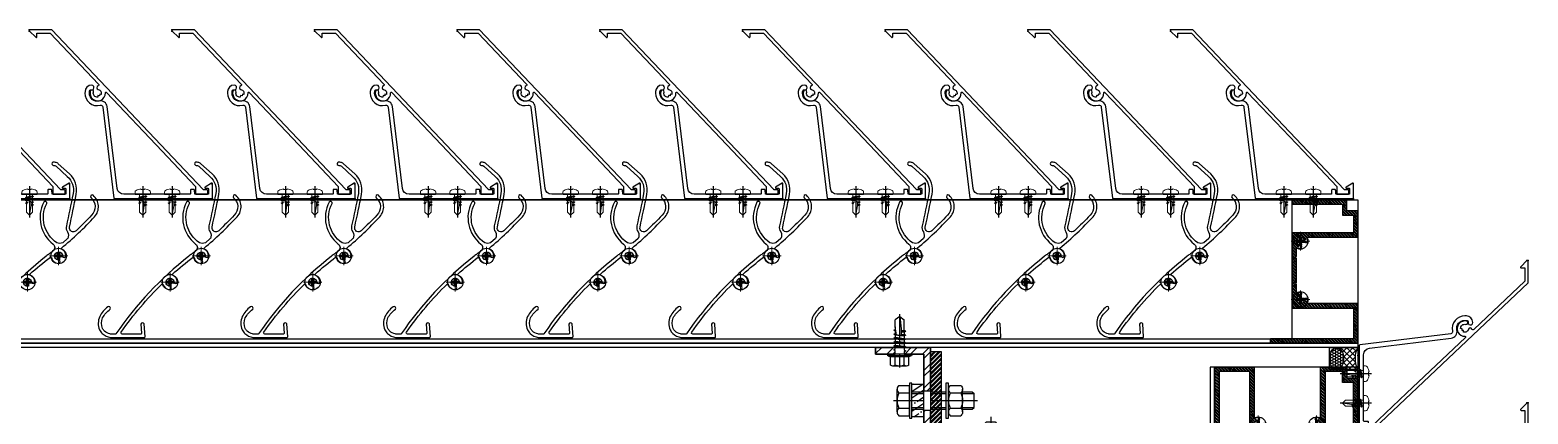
# Model space of a CAD drawing. Header units: millimetres. Extents: x -1379 to 1385823, y -4884429 to 548763.
# Drawn here: x 418561 to 419244, y -2330153 to -2329977 of the extents above; entities that cross this region are included whole.
import ezdxf

# ---------------------------------------------------------------- set-up
doc = ezdxf.new("R2010")
doc.units = ezdxf.units.MM
doc.set_wipeout_variables(frame=1)
doc.linetypes.add('CENTER', pattern=[50.8, 31.75, -6.35, 6.35, -6.35])
doc.linetypes.add('HIDDEN', pattern=[0.375, 0.25, -0.125])
for name, color, linetype in [('000 - STRUCTURE_STEEL_ACCESORIES_MAIN_COLOR_2', 7, 'Continuous'), ('000 - STRUCTURE_STEEL_ACCESORIES_WIPEOUT_', 7, 'Continuous'), ('010 - ASPG_ACCESSORIES_HATCH_', 7, 'Continuous'), ('010 - ASPG_ACCESSORIES_MAIN_COLOR_1', 7, 'Continuous'), ('010 - ASPG_ACCESSORIES_SUB_COLOR_1', 7, 'Continuous'), ('010 - ASPG_ACCESSORIES_SUB_COLOR_2', 7, 'Continuous'), ('010 - ASPG_ACCESSORIES_SYMBOL_', 7, 'Continuous'), ('010 - ASPG_ACCESSORIES_WIPEOUT_', 7, 'Continuous'), ('010 - ASPG_EXTR_DEF_SUB', 7, 'Continuous'), ('010 - ASPG_EXTR_MAIN_COLOR_2', 7, 'Continuous'), ('010 - ASPG_FASTERN_DEF_SUB', 7, 'Continuous'), ('010 - ASPG_FASTERN_HIDDEN_', 7, 'Continuous'), ('010 - ASPG_FASTERN_MAIN_COLOR_1', 7, 'Continuous'), ('010 - ASPG_FASTERN_SUB_COLOR_2', 7, 'Continuous'), ('010 - ASPG_FRAMING_CUT_COLOR_4', 7, 'Continuous'), ('010 - ASPG_FRAMING_DEF_SUB', 7, 'Continuous'), ('010 - ASPG_FRAMING_HATCH_', 7, 'Continuous'), ('010 - ASPG_FRAMING_MAIN_COLOR_2', 7, 'Continuous'), ('010 - ASPG_FRAMING_SUB_COLOR_2', 7, 'Continuous'), ('010 - ASPG_FRAMING_WIPEOUT_', 7, 'Continuous'), ('BOLT & SCREW', 7, 'Continuous'), ('Center Line', 7, 'CENTER')]:
    doc.layers.add(name, color=color, linetype=linetype)
doc.layers.add('12-GRID', color=7, linetype='CENTER', lineweight=13)
doc.layers.add('SCREW', color=7, linetype='Continuous', lineweight=5)
pattern_1 = [(45, (68845973.911, -106253.634), (-4.0411152545, 4.0411152545), []), (45, (68845976.6053, -106253.634), (-4.0411152545, 4.0411152545), [])]

# ---------------------------------------------------------------- blocks, each defined once
blk = doc.blocks.new('*U3530')
at = {"layer": '12-GRID', "color": 7, "linetype": 'CENTER'}
for p, q in [((0, -6.2), (0, 2.2)), ((-4.2, -2), (4.2, -2))]:
    blk.add_line(p, q, dxfattribs=at)
at = {"layer": 'BOLT & SCREW', "color": 7}
for p, q in [((-0.55, -1.77), (-1.77, -1.56)), ((-0.55, -2.23), (-1.77, -2.44)), ((-0.46, -1.77), (-0.88, -1.56)), ((-0.46, -2.23), (-0.88, -2.44)), ((-0.23, -1.45), (-0.44, -0.23)), ((-0.23, -1.54), (-0.44, -1.12)), ((-0.23, -2.46), (-0.44, -2.88)), ((-0.23, -2.55), (-0.44, -3.77)), ((0.23, -1.45), (0.44, -0.23)), ((0.23, -1.54), (0.44, -1.12)), ((0.44, -2.88), (0.23, -2.46)), ((0.23, -2.55), (0.44, -3.77)), ((0.46, -1.77), (0.88, -1.56)), ((0.46, -2.23), (0.88, -2.44)), ((0.55, -1.77), (1.77, -1.56)), ((0.55, -2.23), (1.77, -2.44))]:
    blk.add_line(p, q, dxfattribs=at)
for points in [[(-1.77, -1.56), (-0.88, -1.56, 0.414214), (-0.44, -1.12), (-0.44, -0.23), (0.44, -0.23), (0.44, -1.12, 0.414214), (0.88, -1.56), (1.77, -1.56), (1.77, -2.44), (0.88, -2.44, 0.414214), (0.44, -2.88), (0.44, -3.77), (-0.44, -3.77), (-0.44, -2.88, 0.414214), (-0.88, -2.44), (-1.77, -2.44)], [(0.23, -2.46, -0.414214), (0.46, -2.23), (0.55, -2.23), (0.55, -1.77), (0.46, -1.77, -0.414214), (0.23, -1.54), (0.23, -1.45), (-0.23, -1.45), (-0.23, -1.54, -0.414214), (-0.46, -1.77), (-0.55, -1.77), (-0.55, -2.23), (-0.46, -2.23, -0.414214), (-0.23, -2.46), (-0.23, -2.55), (0.23, -2.55)]]:
    blk.add_lwpolyline(points, format="xyb", close=True, dxfattribs=at)
blk.add_circle((0, -2), 3.5, dxfattribs=at)
blk = doc.blocks.new('000_ASPG_TYP_FILES_20260218-010703_FRAME_EXTR_')
at = {"layer": '010 - ASPG_FRAMING_HATCH_'}
h = blk.add_hatch(dxfattribs=at)
h.set_pattern_fill('ANSI32', scale=0.1, angle=180)
edge = h.paths.add_edge_path()
edge.add_line((2, 16), (2, 2))
edge.add_line((2, 2), (39.7, 2))
edge.add_arc((39.7, 1.7), 0.3, 0, 90, ccw=False)
edge.add_line((40, 1.7), (40, 0.3))
edge.add_arc((39.7, 0.3), 0.3, -90, 0, ccw=False)
edge.add_line((39.7, 0), (0.3, 0))
edge.add_arc((0.3, 0.3), 0.3, 180, 270, ccw=False)
edge.add_line((0, 0.3), (0, 17.7))
edge.add_arc((0.3, 17.7), 0.3, 90, 180, ccw=False)
edge.add_line((0.3, 18), (22.56, 18))
edge.add_arc((22.56, 18.5), 0.5, 270, 380.20955)
edge.add_arc((26.17, 19.83), 3.35, 182.06379, 200.20955, ccw=False)
edge.add_arc((23.58, 19.74), 0.76, 2.06379, 182.06379, ccw=False)
edge.add_arc((26.17, 19.83), 1.83, 182.06379, 447.93621)
edge.add_arc((26.26, 22.42), 0.76, 87.93621, 267.93621, ccw=False)
edge.add_arc((26.17, 19.83), 3.35, 69.79045, 87.93621, ccw=False)
edge.add_arc((27.5, 23.44), 0.5, 249.79045, 360)
edge.add_line((28, 23.44), (28, 26.68))
edge.add_line((28, 26.68), (28.5, 27.18))
edge.add_line((28.5, 27.18), (28, 27.68))
edge.add_line((28, 27.68), (28, 38.62))
edge.add_line((28, 38.62), (28.5, 39.12))
edge.add_line((28.5, 39.12), (28, 39.62))
edge.add_line((28, 39.62), (28, 42.86))
edge.add_arc((27.5, 42.86), 0.5, 0, 110.20955)
edge.add_arc((26.17, 46.47), 3.35, 272.06379, 290.20955, ccw=False)
edge.add_arc((26.26, 43.88), 0.76, 92.06379, 272.06379, ccw=False)
edge.add_arc((26.17, 46.47), 1.83, 272.06379, 537.93621)
edge.add_arc((23.58, 46.56), 0.76, 177.93621, 357.93621, ccw=False)
edge.add_arc((26.17, 46.47), 3.35, 159.79045, 177.93621, ccw=False)
edge.add_arc((22.56, 47.8), 0.5, 339.79045, 450)
edge.add_line((22.56, 48.3), (0.3, 48.3))
edge.add_arc((0.3, 48.6), 0.3, 180, 270, ccw=False)
edge.add_line((0, 48.6), (0, 60))
edge.add_arc((0.3, 60), 0.3, 90, 180, ccw=False)
edge.add_line((0.3, 60.3), (5, 60.3))
edge.add_line((5, 60.3), (5, 65))
edge.add_arc((5.3, 65), 0.3, 90, 180, ccw=False)
edge.add_line((5.3, 65.3), (30, 65.3))
edge.add_line((30, 65.3), (30, 63.6))
edge.add_arc((29.7, 63.6), 0.3, -90, 0, ccw=False)
edge.add_line((29.7, 63.3), (7.3, 63.3))
edge.add_arc((7.3, 63), 0.3, 90, 180)
edge.add_line((7, 63), (7, 58.3))
edge.add_line((7, 58.3), (2.3, 58.3))
edge.add_arc((2.3, 58), 0.3, 90, 180)
edge.add_line((2, 58), (2, 50.6))
edge.add_arc((2.3, 50.6), 0.3, 180, 270)
edge.add_line((2.3, 50.3), (29.7, 50.3))
edge.add_arc((29.7, 50), 0.3, 0, 90, ccw=False)
edge.add_line((30, 50), (30, 26.68))
edge.add_line((30, 26.68), (30, 16.3))
edge.add_arc((29.7, 16.3), 0.3, -90, 0, ccw=False)
edge.add_line((29.7, 16), (2, 16))
at = {"layer": '010 - ASPG_FRAMING_CUT_COLOR_4', "color": 7}
blk.add_lwpolyline([(2, 16), (2, 2), (39.7, 2, -0.414214), (40, 1.7), (40, 0.3, -0.414214), (39.7, 0), (0.3, 0, -0.414214), (0, 0.3), (0, 17.7, -0.414214), (0.3, 18), (22.56, 18, 0.52173), (23.03, 18.67, -0.079342), (22.82, 19.71, -1), (24.34, 19.76, 2.296346), (26.24, 21.66, -1), (26.29, 23.18, -0.079342), (27.33, 22.97, 0.52173), (28, 23.44), (28, 26.68), (28.5, 27.18), (28, 27.68), (28, 38.62), (28.5, 39.12), (28, 39.62), (28, 42.86, 0.52173), (27.33, 43.33, -0.079342), (26.29, 43.12, -1), (26.24, 44.64, 2.296346), (24.34, 46.54, -1), (22.82, 46.59, -0.079342), (23.03, 47.63, 0.52173), (22.56, 48.3), (0.3, 48.3, -0.414214), (0, 48.6), (0, 60, -0.414214), (0.3, 60.3), (5, 60.3), (5, 65, -0.414214), (5.3, 65.3), (30, 65.3), (30, 63.6, -0.414214), (29.7, 63.3), (7.3, 63.3, 0.414214), (7, 63), (7, 58.3), (2.3, 58.3, 0.414214), (2, 58), (2, 50.6, 0.414214), (2.3, 50.3), (29.7, 50.3, -0.414214), (30, 50), (30, 26.68), (30, 16.3, -0.414214), (29.7, 16)], format="xyb", close=True, dxfattribs=at)
at = {"color": 7}
for p in [(26.17, 48.47), (26.17, 21.83)]:
    blk.add_blockref('*U3530', p, dxfattribs=at)
blk = doc.blocks.new('PZG35-9D5')
at = {"layer": 'Center Line', "color": 7}
blk.add_line((0, 3.73), (0, -10.53), dxfattribs=at)
at = {"layer": 'SCREW', "color": 7}
for p, q in [((-1.4, 0), (-1.4, -1.09)), ((1.4, 0), (1.4, -0.59)), ((-1.85, -1.4), (1.85, -0.9)), ((-1.85, -1.4), (-1.4, -1.09)), ((-1.85, -1.4), (-1.4, -1.71)), ((-1.85, -2.7), (1.85, -2.2)), ((-1.85, -2.7), (-1.4, -2.39)), ((-1.85, -2.7), (-1.4, -3.01)), ((-1.85, -4), (-1.4, -3.69)), ((-1.85, -4), (-0.99, -3.88)), ((-1.85, -4), (-1.4, -4.31)), ((-1.4, -1.09), (1.4, -0.59)), ((-1.4, -1.71), (1.4, -1.21)), ((-1.4, -1.71), (-1.4, -2.39)), ((-1.4, -2.39), (1.4, -1.89)), ((-1.4, -3.01), (1.4, -2.51)), ((-1.4, -3.01), (-1.4, -3.69)), ((-1.4, -3.69), (-0.84, -3.59)), ((-1.4, -4.31), (-1.18, -4.27)), ((-1.4, -4.31), (-1.4, -8.1)), ((0.56, -3.34), (1.4, -3.19)), ((0.71, -3.65), (1.85, -3.5)), ((0.71, -3.93), (1.4, -3.81)), ((0.71, -4.61), (1.4, -4.49)), ((0.71, -4.95), (1.85, -4.8)), ((0.71, -5.23), (1.4, -5.11)), ((1.85, -0.9), (1.4, -0.59)), ((1.85, -0.9), (1.4, -1.21)), ((1.4, -1.21), (1.4, -1.89)), ((1.85, -2.2), (1.4, -1.89)), ((1.85, -2.2), (1.4, -2.51)), ((1.4, -2.51), (1.4, -3.19)), ((1.85, -3.5), (1.4, -3.19)), ((1.85, -3.5), (1.4, -3.81)), ((1.4, -3.81), (1.4, -4.49)), ((1.85, -4.8), (1.4, -4.49)), ((1.85, -4.8), (1.4, -5.11)), ((1.4, -5.11), (1.4, -8.1)), ((0, -9.5), (-1.4, -8.1)), ((0, -9.5), (1.4, -8.1))]:
    blk.add_line(p, q, dxfattribs=at)
blk.add_lwpolyline([(0, -9.5), (0.71, -5.23), (0.71, -3.6, 0.417657), (0.41, -3.3, 0.108102), (-0.84, -3.59), (-1.4, -4.7)], format="xyb", dxfattribs=at)
blk = doc.blocks.new('*U3139')
at = {"layer": 'SCREW', "color": 7}
blk.add_lwpolyline([(3.03, 1.78, 0.09906), (0.8, 2.55), (0.8, 2.27), (-0.8, 2.27), (-0.8, 2.55, 0.09906), (-3.03, 1.78, 0.266588), (-3.5, 0.96), (-3.5, 0.2, 0.414214), (-3.3, 0), (3.3, 0, 0.414214), (3.5, 0.2), (3.5, 0.96, 0.266588)], format="xyb", close=True, dxfattribs=at)
blk.add_blockref('PZG35-9D5', (0, 0), dxfattribs=at)
blk = doc.blocks.new('*U3144')
at = {"color": 7}
blk.add_point((0, 0), dxfattribs=at)
at = {"layer": '010 - ASPG_ACCESSORIES_MAIN_COLOR_1', "color": 7}
blk.add_lwpolyline([(-39.7, -0.6, 0.414214), (-40, -0.9), (-40, -7.37, 0.57735), (-39.65, -7.57), (-36.64, -5.83, 0.767327), (-36.79, -5.3), (-37.9, -5.3, -0.414214), (-38.2, -5), (-38.2, -2.8, -0.414214), (-38, -2.6), (-32.18, -2.6, -0.388879), (-31.98, -2.78), (-31.85, -4.34, 0.388879), (-31.35, -4.8), (-30.3, -4.8, 0.414214), (-30, -4.5), (-30, -2.9, -0.414214), (-29.7, -2.6), (0.41, -2.6, -0.378969), (3.39, -5.24), (7.95, -42.52, 0.446593), (11.62, -45.08, -0.489802), (16.08, -48.68), (16.06, -49.36, -0.18248), (15.8, -50.02, -0.267949), (15.33, -50.17, 1.122115), (15.1, -52.34, 0.405004), (18.06, -49.4), (18.08, -48.72, 0.489805), (11.16, -43.13, -0.446597), (9.94, -42.28), (4.87, -0.85, 0.364176), (4.57, -0.6)], format="xyb", close=True, dxfattribs=at)
at = {"layer": '010 - ASPG_EXTR_DEF_SUB', "color": 7}
for p in [(-40, -0.5), (43.44, -76.9), (43.44, -77.5)]:
    blk.add_point(p, dxfattribs=at)
at = {"layer": '010 - ASPG_EXTR_MAIN_COLOR_2', "color": 7}
blk.add_lwpolyline([(11.37, -48.15), (11.47, -47.44), (12.18, -47.56), (12.29, -46.79, -0.535538), (14.19, -49.17, 0.991572), (15.66, -49.58, 1.157025), (8.79, -48.77, -0.688558), (8.27, -48.99), (-17.14, -22.17), (-32.34, -6.13), (-32.34, -2.9, 0.414312), (-32.64, -2.6), (-37.54, -2.6, 0.414116), (-37.84, -2.9), (-37.84, -4.3, 0.414214), (-37.54, -4.6), (-35.99, -4.6, -0.205895), (-35.77, -4.69), (33.23, -77.5), (43.14, -77.5, 0.668179), (43.36, -76.99), (40.52, -74.15, 0.668179), (40.01, -74.36), (40.01, -76), (33.87, -76), (11.86, -52.78, -0.558354), (12.08, -51.95, 0.766275), (12.04, -50.39, -0.438583), (10.71, -48.05)], format="xyb", close=True, dxfattribs=at)
at = {"layer": 'SCREW', "color": 7, "rotation": 180}
for p in [(-21.65, -2.5), (-8.24, -2.5)]:
    blk.add_blockref('*U3139', p, dxfattribs=at)
blk = doc.blocks.new('*U1740')
at = {"color": 7}
blk.add_wipeout([(1610, 4), (60, 4), (60, 69.3), (1610, 69.3)], dxfattribs=at).dxf.layer = '010 - ASPG_FRAMING_WIPEOUT_'
at = {"layer": '010 - ASPG_FRAMING_SUB_COLOR_2', "color": 7}
for points in [[(1610, 4), (60, 4), (60, 69.3), (1610, 69.3)], [(60, 2), (60, 4), (1610, 4), (1610, 2)]]:
    blk.add_lwpolyline(points, close=True, dxfattribs=at)
at = {"color": 7, "xscale": -1, "rotation": 180}
for p in [(1550.3, 69.3), (1615.3, 69.3)]:
    blk.add_blockref('*U3144', p, dxfattribs=at)
at = {"color": 7, "xscale": -1}
blk.add_blockref('000_ASPG_TYP_FILES_20260218-010703_FRAME_EXTR_', (1610, 4), dxfattribs=at)
blk = doc.blocks.new('*U1261')
at = {"color": 7}
blk.add_wipeout([(1397.3, 4), (60, 4), (60, 69.3), (1397.3, 69.3)], dxfattribs=at).dxf.layer = '010 - ASPG_FRAMING_WIPEOUT_'
at = {"layer": '010 - ASPG_FRAMING_MAIN_COLOR_2', "color": 7}
blk.add_lwpolyline([(1367.3, 69.3), (90, 69.3), (90, 6), (1367.3, 6)], close=True, dxfattribs=at)
at = {"layer": '010 - ASPG_FRAMING_SUB_COLOR_2', "color": 7}
for points in [[(1397.3, 4), (60, 4), (60, 69.3), (1397.3, 69.3)], [(60, 2), (60, 4), (1397.3, 4), (1397.3, 2)]]:
    blk.add_lwpolyline(points, close=True, dxfattribs=at)
at = {"color": 7, "rotation": 180}
for p in [(770.3, 69.3), (835.3, 69.3), (900.3, 69.3), (965.3, 69.3), (1030.3, 69.3), (1095.3, 69.3), (1160.3, 69.3), (1225.3, 69.3), (1290.3, 69.3), (1355.3, 69.3)]:
    blk.add_blockref('*U3144', p, dxfattribs=at)
at = {"color": 7, "xscale": -1}
blk.add_blockref('000_ASPG_TYP_FILES_20260218-010703_FRAME_EXTR_', (1397.3, 4), dxfattribs=at)
blk = doc.blocks.new('C-1-IV01_REV00_20260605-140059_LOPF_ASPG')
at = {"color": 7, "xscale": -1, "rotation": 270}
blk.add_blockref('*U1740', (16493, -2577), dxfattribs=at)
at = {"color": 7}
blk.add_blockref('*U1261', (15165, -960), dxfattribs=at)
blk = doc.blocks.new('*U2620')
at = {"layer": '010 - ASPG_ACCESSORIES_SUB_COLOR_2', "color": 7}
for p, q in [((-2.08, -1.55), (-2.08, 0)), ((2.08, -1.05), (2.08, 0)), ((-2.73, -1.9), (2.73, -1.4)), ((-2.73, -1.9), (-2.08, -1.55)), ((-2.73, -1.9), (-2.08, -2.25)), ((-2.73, -3.7), (2.73, -3.2)), ((-2.73, -3.7), (-2.08, -3.35)), ((-2.73, -3.7), (-2.08, -4.05)), ((-2.73, -5.5), (2.73, -5)), ((-2.73, -5.5), (2.73, -5)), ((-2.73, -5.5), (-2.08, -5.15)), ((-2.73, -5.5), (-2.08, -5.15)), ((-2.73, -5.5), (-2.08, -5.85)), ((-2.73, -5.5), (-2.08, -5.85)), ((-2.73, -7.3), (2.73, -6.8)), ((-2.08, -1.55), (2.08, -1.05)), ((-2.08, -2.25), (2.08, -1.75)), ((-2.08, -3.35), (-2.08, -2.25)), ((-2.08, -3.35), (2.08, -2.85)), ((-2.08, -4.05), (2.08, -3.55)), ((-2.08, -5.15), (-2.08, -4.05)), ((-2.08, -5.15), (2.08, -4.65)), ((-2.08, -5.15), (2.08, -4.65)), ((-2.08, -5.85), (2.08, -5.35)), ((-2.08, -5.85), (2.08, -5.35)), ((-2.08, -6.95), (-2.08, -5.85)), ((-2.08, -6.95), (-2.08, -5.85)), ((-2.08, -6.95), (2.08, -6.45)), ((2.73, -1.4), (2.08, -1.05)), ((2.73, -1.4), (2.08, -1.75)), ((2.08, -2.85), (2.08, -1.75)), ((2.73, -3.2), (2.08, -2.85)), ((2.73, -3.2), (2.08, -3.55)), ((2.08, -4.65), (2.08, -3.55)), ((2.73, -5), (2.08, -4.65)), ((2.73, -5), (2.08, -4.65)), ((2.73, -5), (2.08, -5.35)), ((2.73, -5), (2.08, -5.35)), ((2.08, -6.45), (2.08, -5.35)), ((2.08, -6.45), (2.08, -5.35)), ((2.73, -6.8), (2.08, -6.45)), ((2.73, -6.8), (2.08, -7.15)), ((-2.73, -7.3), (-2.08, -6.95)), ((-2.73, -7.3), (-2.08, -7.65)), ((-2.73, -9.1), (-2.08, -8.75)), ((-2.73, -9.1), (-1.57, -8.98)), ((-2.73, -9.1), (-2.08, -9.45)), ((-2.73, -10.9), (-2.08, -10.55)), ((-2.73, -10.9), (-1.84, -10.81)), ((-2.73, -10.9), (-2.08, -11.25)), ((-2.08, -7.65), (2.08, -7.15)), ((-2.08, -8.75), (-2.08, -7.65)), ((-2.08, -8.75), (-1.06, -8.61)), ((-2.08, -9.45), (-1.63, -9.39)), ((-2.08, -10.55), (-2.08, -9.45)), ((-2.08, -10.55), (-1.8, -10.51)), ((-2.08, -11.25), (-1.91, -11.23)), ((-2.08, -12.4), (-2.08, -11.25)), ((-2.08, -12.4), (-2.08, -15.6)), ((0.43, -8.44), (2.08, -8.25)), ((0.71, -8.78), (2.73, -8.6)), ((0.71, -9.1), (2.08, -8.95)), ((0.71, -10.21), (2.08, -10.05)), ((0.71, -10.58), (2.73, -10.4)), ((0.71, -10.9), (2.08, -10.75)), ((2.08, -8.25), (2.08, -7.15)), ((2.73, -8.6), (2.08, -8.25)), ((2.73, -8.6), (2.08, -8.95)), ((2.08, -10.05), (2.08, -8.95)), ((2.73, -10.4), (2.08, -10.05)), ((2.73, -10.4), (2.08, -10.75)), ((2.08, -10.75), (2.08, -15.6)), ((0, -17.2), (-2.08, -15.6)), ((0, -17.2), (2.08, -15.6))]:
    blk.add_line(p, q, dxfattribs=at)
blk.add_lwpolyline([(0, -17.2), (0.71, -11.46), (0.71, -8.74, 0.417657), (0.41, -8.44, 0.070993), (-1.53, -8.73), (-2.08, -12.4)], format="xyb", dxfattribs=at)
at = {"layer": '010 - ASPG_ACCESSORIES_SYMBOL_', "color": 7, "linetype": 'CENTER'}
blk.add_line((0, 6.14), (0, -18.2), dxfattribs=at)
at = {"layer": '010 - ASPG_FASTERN_MAIN_COLOR_1', "color": 7}
for p, q in [((-5.5, 0.55), (-5.5, 0)), ((5.5, 0), (-5.5, 0)), ((-5.2, 0.85), (-4.17, 1.2)), ((5.2, 0.85), (-5.2, 0.85)), ((-4.17, 5.05), (-4.17, 1.2)), ((4.17, 1.2), (-4.17, 1.2)), ((3.13, 5.45), (-3.13, 5.45)), ((-2.58, 0.85), (-2.08, 1.2)), ((-2.08, 5.05), (-2.08, 1.2)), ((2.08, 5.05), (2.08, 1.2)), ((2.45, 0.85), (2.08, 1.2)), ((4.17, 5.05), (4.17, 1.2)), ((5.2, 0.85), (4.17, 1.2)), ((5.5, 0.55), (5.5, 0))]:
    blk.add_line(p, q, dxfattribs=at)
for centre, radius, start, end in [((-5.2, 0.55), 0.3, 90, 180), ((-3.13, 3.89), 1.56, 48.01708, 131.98292), ((0, -0.18), 5.63, 68.27991, 111.72009), ((3.13, 3.89), 1.56, 48.01708, 131.98292), ((5.2, 0.55), 0.3, 0, 90)]:
    blk.add_arc(centre, radius, start, end, dxfattribs=at)
blk = doc.blocks.new('G$C7D677D58')
at = {"layer": '010 - ASPG_FASTERN_MAIN_COLOR_1'}
h = blk.add_hatch(dxfattribs=at)
h.set_pattern_fill('ANSI35', scale=0.02, angle=280.67684, style=0)
h.set_pattern_definition([(145.676841, (67.453535, -13.0942606), (0.00281929957, 0.00412935224), []), (145.676841, (67.4500606, -13.0949156), (0.00281929957, 0.00412935224), [0.00625, -0.00125, 0, -0.00125])])
h.paths.add_polyline_path([(0.02989, 0.01545), (0.02447, 0.01545), (0.02447, 0.00055), (0.02989, 0.00055)])
at = {"layer": '010 - ASPG_FASTERN_DEF_SUB', "color": 7, "ltscale": 0.1}
blk.add_line((0.03829, 0.008), (0, 0.008, 0), dxfattribs=at)
at = {"layer": '010 - ASPG_FASTERN_MAIN_COLOR_1', "color": 7}
for p, q in [((0.01247, 0.01493, 0), (0.00767, 0.01493, 0)), ((0.01327, 0, 0), (0.01327, 0.016, 0)), ((0.01327, 0.016, 0), (0.01447, 0.016, 0)), ((0.01447, 0.016, 0), (0.01447, 0, 0)), ((0.02989, 0), (0.02989, 0.016)), ((0.02989, 0.016), (0.03109, 0.016)), ((0.03109, 0.016), (0.03109, 0)), ((0.03109, 0.00107), (0.03109, 0.01493)), ((0.03589, 0.01493), (0.03109, 0.01493)), ((0.0024, 0.012, 0), (0.0016, 0.0112, 0)), ((0.0016, 0.0048, 0), (0.0016, 0.0112, 0)), ((0.00687, 0.0112, 0), (0.0016, 0.0112, 0)), ((0.00687, 0.012, 0), (0.0024, 0.012, 0)), ((0.00687, 0.0028, 0), (0.00687, 0.0132, 0)), ((0.01247, 0.01146, 0), (0.00767, 0.01146, 0)), ((0.01327, 0.0028, 0), (0.01327, 0.0132, 0)), ((0.03589, 0.01146), (0.03109, 0.01146)), ((0.03669, 0.0028), (0.03669, 0.0132)), ((0.00687, 0.0048, 0), (0.0016, 0.0048, 0)), ((0.0024, 0.004, 0), (0.0016, 0.0048, 0)), ((0.00687, 0.004, 0), (0.0024, 0.004, 0)), ((0.01247, 0.00454, 0), (0.00767, 0.00454, 0)), ((0.01247, 0.00107, 0), (0.00767, 0.00107, 0)), ((0.01447, 0, 0), (0.01327, 0, 0)), ((0.03109, 0), (0.02989, 0)), ((0.03589, 0.00454), (0.03109, 0.00454)), ((0.03589, 0.00107), (0.03109, 0.00107))]:
    blk.add_line(p, q, dxfattribs=at)
at = {"layer": '010 - ASPG_FASTERN_MAIN_COLOR_1', "color": 7, "elevation": 0}
for points in [[(0.00767, 0.01493, 0.46188), (0.00767, 0.01146, 0.23094), (0.00767, 0.00454, 0.46188), (0.00767, 0.00107)], [(0.01247, 0.01493, -0.46188), (0.01247, 0.01146, -0.23094), (0.01247, 0.00454, -0.46188), (0.01247, 0.00107)], [(0.03589, 0.01493, -0.46188), (0.03589, 0.01146, -0.23094), (0.03589, 0.00454, -0.46188), (0.03589, 0.00107)]]:
    blk.add_lwpolyline(points, format="xyb", dxfattribs=at)
at = {"layer": '010 - ASPG_FASTERN_MAIN_COLOR_1', "color": 7}
blk.add_lwpolyline([(0.02989, 0.01545), (0.02447, 0.01545), (0.02447, 0.00055), (0.02989, 0.00055)], close=True, dxfattribs=at)
at = {"layer": '010 - ASPG_FASTERN_SUB_COLOR_2', "color": 7, "linetype": 'HIDDEN'}
for p, q in [((0.02989, 0.012), (0.01447, 0.012, 0)), ((0.02989, 0.0112), (0.01447, 0.0112, 0)), ((0.02989, 0.0048), (0.01447, 0.0048, 0)), ((0.02989, 0.004), (0.01447, 0.004, 0))]:
    blk.add_line(p, q, dxfattribs=at)
blk = doc.blocks.new('010 - ASPG_ACCESSORIES_BRACKET_FOR_FRAME_TYPE-1_CUT-VIEW')
at = {"color": 7}
blk.add_wipeout([(0, 25), (0, 0), (40, 0), (40, 3), (3, 3), (3, 25)], dxfattribs=at).dxf.layer = '010 - ASPG_ACCESSORIES_WIPEOUT_'
at = {"layer": '010 - ASPG_ACCESSORIES_HATCH_'}
h = blk.add_hatch(dxfattribs=at)
h.set_pattern_fill('ANSI32', scale=0.03)
h.set_pattern_definition(pattern_1)
h.paths.add_polyline_path([(1.45, 16.09), (1.1, 16.73), (0.75, 16.09), (0, 16.09), (0, 25), (3, 25), (2.98, 16.09)])
h = blk.add_hatch(dxfattribs=at)
h.set_pattern_fill('ANSI32', scale=0.03)
h.set_pattern_definition(pattern_1)
h.paths.add_polyline_path([(0, 0), (0, 11.78), (0.18, 11.92), (1.25, 11.92), (1.6, 11.27), (1.95, 11.92), (3, 11.92), (3, 3), (19.7, 3), (19.7, 0)])
h = blk.add_hatch(dxfattribs=at)
h.set_pattern_fill('ANSI32', scale=0.03)
h.set_pattern_definition(pattern_1)
h.paths.add_polyline_path([(28.7, 0), (28.7, 3), (40, 3), (40, 0)])
at = {"layer": '010 - ASPG_ACCESSORIES_MAIN_COLOR_1', "color": 7}
blk.add_lwpolyline([(0, 25), (0, 0), (40, 0), (40, 3), (3, 3), (3, 25)], close=True, dxfattribs=at)
at = {"layer": '010 - ASPG_ACCESSORIES_SUB_COLOR_1', "color": 7}
for points in [[(1.45, 16.09), (1.1, 16.73), (0.75, 16.09), (0, 16.09), (0, 25), (3, 25), (2.98, 16.09)], [(0, 0), (0, 11.78), (0.18, 11.92), (1.25, 11.92), (1.6, 11.27), (1.95, 11.92), (3, 11.92), (3, 3), (19.7, 3), (19.7, 0)], [(28.7, 0), (28.7, 3), (40, 3), (40, 0)]]:
    blk.add_lwpolyline(points, close=True, dxfattribs=at)
blk = doc.blocks.new('000_ASPG_TYP_FILES_EXPANSION_BOLT_1')
at = {"layer": '010 - ASPG_FASTERN_HIDDEN_', "color": 7, "linetype": 'CENTER'}
blk.add_line((-15.27, 0), (74.86, 0), dxfattribs=at)
at = {"layer": '010 - ASPG_FASTERN_MAIN_COLOR_1', "color": 7}
for p, q in [((-8, 7.21), (-7.36, 7.85)), ((-8, 7.21), (-8, -7.21)), ((-7.36, 7.85), (-2.24, 7.85)), ((-1.6, 7.21), (-2.24, 7.85)), ((-1.6, 7.21), (-1.6, -7.21)), ((-7.36, 3.93), (-2.24, 3.93)), ((-7.36, -3.93), (-2.24, -3.93)), ((-7.36, -7.85), (-8, -7.21)), ((-7.36, -7.85), (-2.24, -7.85)), ((-2.24, -7.85), (-1.6, -7.21))]:
    blk.add_line(p, q, dxfattribs=at)
blk.add_lwpolyline([(-1.6, -8.4), (0, -8.4), (0, 8.4), (-1.6, 8.4)], close=True, dxfattribs=at)
for centre, radius, start, end in [((-4.67, 5.89), 3.33, 143.88464, 216.11536), ((-4.93, 5.89), 3.33, 323.88464, 36.11536), ((4.36, 0), 12.36, 161.48256, 198.51744), ((-13.96, 0), 12.36, 341.48256, 18.51744), ((-4.67, -5.89), 3.33, 143.88464, 216.11536), ((-4.93, -5.89), 3.33, 323.88464, 36.11536)]:
    blk.add_arc(centre, radius, start, end, dxfattribs=at)
at = {"layer": '010 - ASPG_FASTERN_SUB_COLOR_2', "color": 7}
for p, q in [((-13, 2), (-12.17, 2.78)), ((-13, -2), (-13, 2)), ((-11.72, 2.8), (-12.21, -2.8)), ((-12.17, 2.78), (-11.71, 2.84)), ((-10.92, 4), (-11.72, 2.8)), ((-10.92, 4), (-11.61, -4)), ((-10.33, 2.8), (-10.92, 4)), ((-10.33, 2.8), (-10.82, -2.8)), ((-9.54, 4), (-10.33, 2.8)), ((-9.54, 4), (-10.23, -4)), ((-8.95, 2.8), (-9.54, 4)), ((-8.95, 2.8), (-9.43, -2.8)), ((-8.15, 4), (-8.95, 2.8)), ((-8.15, 4), (-8.84, -4)), ((0.66, 4), (-0.13, 2.8)), ((0.66, 4), (-0.03, -4)), ((1.25, 2.8), (0.66, 4)), ((1.25, 2.8), (0.77, -2.8)), ((2.05, 4), (1.25, 2.8)), ((2.05, 4), (1.36, -4)), ((2.64, 2.8), (2.05, 4)), ((2.64, 2.8), (2.15, -2.8)), ((3.43, 4), (2.64, 2.8)), ((3.43, 4), (2.74, -4)), ((4.02, 2.8), (3.43, 4)), ((4.02, 2.8), (3.54, -2.8)), ((4.82, 4), (4.02, 2.8)), ((4.82, 4), (4.13, -4)), ((5.41, 2.8), (4.82, 4)), ((5.41, 2.8), (4.92, -2.8)), ((6.21, 4), (5.41, 2.8)), ((6.21, 4), (5.51, -4)), ((6.79, 2.8), (6.21, 4)), ((6.79, 2.8), (6.31, -2.8)), ((7.59, 4), (6.79, 2.8)), ((7.59, 4), (6.9, -4)), ((8.18, 2.8), (7.59, 4)), ((8.18, 2.8), (7.7, -2.8)), ((8.98, 4), (8.18, 2.8)), ((8.98, 4), (8.28, -4)), ((9.57, 2.8), (8.98, 4)), ((9.57, 2.8), (9.08, -2.8)), ((10.36, 4), (9.57, 2.8)), ((10.36, 4), (9.67, -4)), ((10.95, 2.8), (10.36, 4)), ((10.95, 2.8), (10.47, -2.8)), ((11.75, 4), (10.95, 2.8)), ((11.75, 4), (11.06, -4)), ((12.34, 2.8), (11.75, 4)), ((12.34, 2.8), (11.85, -2.8)), ((13.13, 4), (12.34, 2.8)), ((13.13, 4), (12.44, -4)), ((13.13, 4), (47.5, 4)), ((47.5, 3), (47.5, 4)), ((50.5, 3), (47.5, 3)), ((50.5, 4), (60.29, 4.57)), ((50.5, 2), (50.5, 4)), ((50.5, 2), (51.5, 2)), ((50.5, -4), (50.5, 1.04)), ((50.66, 1.19), (51.03, 1.19)), ((52.03, 0.19), (52.03, -0.75)), ((52.5, 1), (52.5, 0)), ((54.73, -0.32), (55.27, 1.32)), ((55.04, -1.1), (55.75, 0.77)), ((56.22, 2), (57.5, 2)), ((56.68, 1.41), (57.11, 1.41)), ((58.11, 0.46), (58.18, -0.8)), ((58.5, 1), (58.5, -0.04)), ((60.29, 4.57), (60.29, -1.07)), ((67.5, 4), (60.29, 3.28)), ((67.5, -4), (67.5, 4)), ((-13, -2), (-12.17, -2.84)), ((-11.61, -4), (-12.21, -2.8)), ((-10.82, -2.8), (-11.61, -4)), ((-10.23, -4), (-10.82, -2.8)), ((-9.43, -2.8), (-10.23, -4)), ((-8.84, -4), (-9.43, -2.8)), ((-8.05, -2.8), (-8.84, -4)), ((0.77, -2.8), (-0.03, -4)), ((1.36, -4), (0.77, -2.8)), ((2.15, -2.8), (1.36, -4)), ((2.74, -4), (2.15, -2.8)), ((3.54, -2.8), (2.74, -4)), ((4.13, -4), (3.54, -2.8)), ((4.92, -2.8), (4.13, -4)), ((5.51, -4), (4.92, -2.8)), ((6.31, -2.8), (5.51, -4)), ((6.9, -4), (6.31, -2.8)), ((7.7, -2.8), (6.9, -4)), ((8.28, -4), (7.7, -2.8)), ((9.08, -2.8), (8.28, -4)), ((9.67, -4), (9.08, -2.8)), ((10.47, -2.8), (9.67, -4)), ((11.06, -4), (10.47, -2.8)), ((11.85, -2.8), (11.06, -4)), ((12.44, -4), (11.85, -2.8)), ((12.5, -4), (47.5, -4)), ((47.5, -4), (47.5, -3)), ((47.5, -3), (50.5, -3)), ((60.29, -4.69), (50.5, -4)), ((53.03, -1.75), (54.1, -1.75)), ((53.5, -1), (53.78, -1)), ((59.18, -1.75), (60.29, -1.75)), ((59.46, -1.04), (60.29, -1.07)), ((60.29, -1.75), (60.29, -4.69)), ((60.29, -3.28), (67.5, -4))]:
    blk.add_line(p, q, dxfattribs=at)
for centre, start, end in [((51.03, 0.19), 0, 121.93939), ((51.5, 1), 0, 90), ((56.22, 1), 90, 161.56505), ((56.68, 0.41), 90, 159.11632), ((57.11, 0.41), 3.01857, 90), ((57.5, 1), 0, 90), ((53.03, -0.75), 180, 270), ((53.5, 0), 180, 270), ((53.78, 0), 270, 341.56505), ((54.1, -0.75), 270, 339.11632), ((59.18, -0.75), 183.01857, 270), ((59.5, -0.04), 180, 267.82545)]:
    blk.add_arc(centre, 1, start, end, dxfattribs=at)
blk = doc.blocks.new('*U2625')
at = {"color": 7, "xscale": -1, "rotation": 270}
blk.add_blockref('*U2620', (3, 11), dxfattribs=at)
at = {"color": 7}
blk.add_wipeout([(46.93, 75), (46.93, 30), (2, 30), (2, 25), (51.93, 25), (51.93, 75)], dxfattribs=at).dxf.layer = '000 - STRUCTURE_STEEL_ACCESORIES_WIPEOUT_'
at = {"layer": '010 - ASPG_ACCESSORIES_HATCH_'}
h = blk.add_hatch(dxfattribs=at)
h.set_pattern_fill('ANSI32', scale=0.03, angle=-90)
h.set_pattern_definition([(315, (-106130.5601, -14494238.6785), (1.01027881362, 1.01027881362), []), (315, (-106130.5601, -14494239.352), (1.01027881362, 1.01027881362), [])])
h.paths.add_polyline_path([(46.93, 75), (46.93, 30), (2, 30), (2, 25), (51.93, 25), (51.93, 75)])
at = {"layer": '000 - STRUCTURE_STEEL_ACCESORIES_MAIN_COLOR_2', "color": 7}
blk.add_lwpolyline([(46.93, 75), (46.93, 30), (2, 30), (2, 25), (51.93, 25), (51.93, 75)], close=True, dxfattribs=at)
at = {"color": 7}
blk.add_blockref('000_ASPG_TYP_FILES_EXPANSION_BOLT_1', (46.93, 52.5), dxfattribs=at)
at = {"color": 7, "xscale": -1000, "yscale": 1000, "zscale": 1000, "rotation": 90}
blk.add_blockref('G$C7D677D58', (32.2, 46.47, 0), dxfattribs=at)
at = {"color": 7, "xscale": -1, "rotation": 180}
blk.add_blockref('010 - ASPG_ACCESSORIES_BRACKET_FOR_FRAME_TYPE-1_CUT-VIEW', (0, 25), dxfattribs=at)
blk = doc.blocks.new('A$C804f1957')
at = {"layer": '010 - ASPG_FRAMING_HATCH_'}
h = blk.add_hatch(dxfattribs=at)
h.set_pattern_fill('ANSI37', scale=0.595498, angle=-180)
h.set_pattern_definition([(225, (-520963.4952, -1255924.7605), (1.3369313545, -1.3369313545), []), (315, (-520963.4952, -1255924.7605), (1.3369313545, 1.3369313545), [])])
edge = h.paths.add_edge_path()
edge.add_ellipse((-3.47, 5), major_axis=(0, -5), ratio=0.644482, start_angle=180, end_angle=360, ccw=False)
edge.add_line((-3.47, 10), (-13, 10))
edge.add_arc((-22.9, 5), 11.09, -26.79627, 26.79627, ccw=False)
edge.add_line((-13, 0), (-3.47, 0))
h = blk.add_hatch(dxfattribs=at)
h.set_pattern_fill('HONEY', scale=0.238199, angle=-180)
h.set_pattern_definition([(180, (-520983.4952, -1255925.0101), (-1.1344238721, -0.65495992507), [0.7562825814, -1.5125651628]), (300, (-520983.4952, -1255925.0101), (1.1344238696, -0.65495992936), [0.7562825814, -1.5125651628]), (240, (-520983.4952, -1255925.0101), (-2.48e-09, -1.30991985442), [-1.5125651628, 0.7562825814])])
edge = h.paths.add_edge_path()
edge.add_ellipse((-3.22, 5), major_axis=(0, -5), ratio=0.644482, start_angle=0, end_angle=360, ccw=False)
at = {"layer": '010 - ASPG_FRAMING_DEF_SUB', "color": 7, "transparency": 33554457}
blk.add_lwpolyline([(-13, 0), (0, 0), (0, 10), (-13, 10)], close=True, dxfattribs=at)
at = {"layer": '010 - ASPG_FRAMING_SUB_COLOR_2', "color": 7}
blk.add_lwpolyline([(-3.22, 0), (-13, 0, 0.238199), (-13, 10), (-3.22, 10)], format="xyb", dxfattribs=at)
at = {"layer": '010 - ASPG_FRAMING_SUB_COLOR_2', "color": 7, "extrusion": (0, 0, -1)}
blk.add_ellipse((-3.22, 5), major_axis=(0, -5), ratio=0.644482, dxfattribs=at)
blk = doc.blocks.new('A$C0c9b7932')
at = {"color": 7}
blk.add_blockref('A$C804f1957', (13, -10), dxfattribs=at)
blk = doc.blocks.new('*U3138')
at = {"layer": '12-GRID', "color": 7, "linetype": 'CENTER'}
for p, q in [((0, -6.2), (0, 2.2)), ((-4.2, -2), (4.2, -2))]:
    blk.add_line(p, q, dxfattribs=at)
at = {"layer": 'BOLT & SCREW', "color": 7}
for p, q in [((-0.55, -1.77), (-1.77, -1.56)), ((-0.55, -2.23), (-1.77, -2.44)), ((-0.46, -1.77), (-0.88, -1.56)), ((-0.46, -2.23), (-0.88, -2.44)), ((-0.23, -1.45), (-0.44, -0.23)), ((-0.23, -1.54), (-0.44, -1.12)), ((-0.23, -2.46), (-0.44, -2.88)), ((-0.23, -2.55), (-0.44, -3.77)), ((0.23, -1.45), (0.44, -0.23)), ((0.23, -1.54), (0.44, -1.12)), ((0.44, -2.88), (0.23, -2.46)), ((0.23, -2.55), (0.44, -3.77)), ((0.46, -1.77), (0.88, -1.56)), ((0.46, -2.23), (0.88, -2.44)), ((0.55, -1.77), (1.77, -1.56)), ((0.55, -2.23), (1.77, -2.44))]:
    blk.add_line(p, q, dxfattribs=at)
for points in [[(-1.77, -1.56), (-0.88, -1.56, 0.414214), (-0.44, -1.12), (-0.44, -0.23), (0.44, -0.23), (0.44, -1.12, 0.414214), (0.88, -1.56), (1.77, -1.56), (1.77, -2.44), (0.88, -2.44, 0.414214), (0.44, -2.88), (0.44, -3.77), (-0.44, -3.77), (-0.44, -2.88, 0.414214), (-0.88, -2.44), (-1.77, -2.44)], [(0.23, -2.46, -0.414214), (0.46, -2.23), (0.55, -2.23), (0.55, -1.77), (0.46, -1.77, -0.414214), (0.23, -1.54), (0.23, -1.45), (-0.23, -1.45), (-0.23, -1.54, -0.414214), (-0.46, -1.77), (-0.55, -1.77), (-0.55, -2.23), (-0.46, -2.23, -0.414214), (-0.23, -2.46), (-0.23, -2.55), (0.23, -2.55)]]:
    blk.add_lwpolyline(points, format="xyb", close=True, dxfattribs=at)
blk.add_circle((0, -2), 3.5, dxfattribs=at)
blk = doc.blocks.new('*U3026')
at = {"layer": '010 - ASPG_EXTR_DEF_SUB', "color": 7}
for p in [(0, 0), (65, 0), (130, 0), (195, 0), (260, 0), (325, 0), (390, 0), (455, 0), (520, 0)]:
    blk.add_point(p, dxfattribs=at)
at = {"layer": '010 - ASPG_EXTR_MAIN_COLOR_2', "color": 7}
for points in [[(30.76, 70.07, 0.433659), (30.46, 69.75), (30.84, 63.96, 0.082069), (30.86, 63.87, 0.720654), (32.33, 63.97, 0.079224), (32.34, 64.07), (32.07, 68.14, -0.433659), (32.47, 68.57), (40.86, 68.57, -0.607385), (41.35, 67.62, -0.045829), (22.78, 45.76, -0.560492), (22.29, 45.89, 0.31786), (19.21, 48.24, 0.953288), (19.08, 46.72, -2.423004), (17.26, 44.89, 0.952315), (15.74, 44.76, 0.300821), (17.89, 41.76, -0.560492), (17.98, 41.25, -0.019425), (8.62, 33.46, -0.552501), (8.15, 33.64, 0.344461), (4.99, 36.3, 0.952015), (4.86, 34.78, -2.423186), (3.04, 32.95, 0.952015), (1.52, 32.82, 0.2854), (3.49, 29.89, -0.553378), (3.56, 29.38, 0.030674), (-11.54, 15.06, 0.4171), (-10.89, 5.27, 0.935553), (-9.9, 6.41, -0.43441), (-10.2, 14.29, -0.014998), (-3.08, 21.45, -0.738349), (-0.08, 19.76, 0.004917), (-3.19, 4.8, 0.263611), (-0.12, -4.46), (5, -9.08, 0.125884), (6.27, -9.75, 0.044275), (7.09, -9.87, 1.107655), (7.13, -8.33, -0.215596), (6.02, -7.99), (0.89, -3.35, -0.263611), (-1.72, 4.51, -0.004855), (1.34, 19.26, 0.23396), (0.82, 21.95, -0.24081), (0.71, 24.9, -0.104157), (0.78, 25), (2.99, 26.93, -0.229021), (5.7, 26.89, -0.381721), (10.27, 9.07, 0.977382), (11.62, 8.41, 0.361105), (7.41, 27.5, -0.496126), (7.44, 30.69, 0.003188), (9.06, 31.9, -0.002827), (10.56, 33.07, 0.077048), (43.74, 68.44, -0.247674), (43.99, 68.57), (45.98, 68.57, -0.044131), (46.47, 68.5, -0.125846), (48.96, 67.21, -0.098851), (49.82, 66.03, -0.205828), (49.79, 61.2, -0.115116), (46.37, 57.18, 0.822373), (47.46, 56.1, 0.109185), (51.15, 60.56, 0.208323), (51.19, 66.64, 0.100528), (49.97, 68.32, 0.145116), (46.29, 70.07)], [(95.76, 70.07, 0.433659), (95.46, 69.75), (95.84, 63.96, 0.082069), (95.86, 63.87, 0.720654), (97.33, 63.97, 0.079224), (97.34, 64.07), (97.07, 68.14, -0.433659), (97.47, 68.57), (105.86, 68.57, -0.607385), (106.35, 67.62, -0.045829), (87.78, 45.76, -0.560492), (87.29, 45.89, 0.31786), (84.21, 48.24, 0.953288), (84.08, 46.72, -2.423004), (82.26, 44.89, 0.952315), (80.74, 44.76, 0.300821), (82.89, 41.76, -0.560492), (82.98, 41.25, -0.019425), (73.62, 33.46, -0.552501), (73.15, 33.64, 0.344461), (69.99, 36.3, 0.952015), (69.86, 34.78, -2.423186), (68.04, 32.95, 0.952015), (66.52, 32.82, 0.2854), (68.49, 29.89, -0.553378), (68.56, 29.38, 0.030674), (53.46, 15.06, 0.4171), (54.11, 5.27, 0.935553), (55.1, 6.41, -0.43441), (54.8, 14.29, -0.014998), (61.92, 21.45, -0.738349), (64.92, 19.76, 0.004917), (61.81, 4.8, 0.263611), (64.88, -4.46), (70, -9.08, 0.125884), (71.27, -9.75, 0.044275), (72.09, -9.87, 1.107655), (72.13, -8.33, -0.215596), (71.02, -7.99), (65.89, -3.35, -0.263611), (63.28, 4.51, -0.004855), (66.34, 19.26, 0.23396), (65.82, 21.95, -0.24081), (65.71, 24.9, -0.104157), (65.78, 25), (67.99, 26.93, -0.229021), (70.7, 26.89, -0.381721), (75.27, 9.07, 0.977382), (76.62, 8.41, 0.361105), (72.41, 27.5, -0.496126), (72.44, 30.69, 0.003188), (74.06, 31.9, -0.002827), (75.56, 33.07, 0.077048), (108.74, 68.44, -0.247674), (108.99, 68.57), (110.98, 68.57, -0.044131), (111.47, 68.5, -0.125846), (113.96, 67.21, -0.098851), (114.82, 66.03, -0.205828), (114.79, 61.2, -0.115116), (111.37, 57.18, 0.822373), (112.46, 56.1, 0.109185), (116.15, 60.56, 0.208323), (116.19, 66.64, 0.100528), (114.97, 68.32, 0.145116), (111.29, 70.07)], [(160.76, 70.07, 0.433659), (160.46, 69.75), (160.84, 63.96, 0.082069), (160.86, 63.87, 0.720654), (162.33, 63.97, 0.079224), (162.34, 64.07), (162.07, 68.14, -0.433659), (162.47, 68.57), (170.86, 68.57, -0.607385), (171.35, 67.62, -0.045829), (152.78, 45.76, -0.560492), (152.29, 45.89, 0.31786), (149.21, 48.24, 0.953288), (149.08, 46.72, -2.423004), (147.26, 44.89, 0.952315), (145.74, 44.76, 0.300821), (147.89, 41.76, -0.560492), (147.98, 41.25, -0.019425), (138.62, 33.46, -0.552501), (138.15, 33.64, 0.344461), (134.99, 36.3, 0.952015), (134.86, 34.78, -2.423186), (133.04, 32.95, 0.952015), (131.52, 32.82, 0.2854), (133.49, 29.89, -0.553378), (133.56, 29.38, 0.030674), (118.46, 15.06, 0.4171), (119.11, 5.27, 0.935553), (120.1, 6.41, -0.43441), (119.8, 14.29, -0.014998), (126.92, 21.45, -0.738349), (129.92, 19.76, 0.004917), (126.81, 4.8, 0.263611), (129.88, -4.46), (135, -9.08, 0.125884), (136.27, -9.75, 0.044275), (137.09, -9.87, 1.107655), (137.13, -8.33, -0.215596), (136.02, -7.99), (130.89, -3.35, -0.263611), (128.28, 4.51, -0.004855), (131.34, 19.26, 0.23396), (130.82, 21.95, -0.24081), (130.71, 24.9, -0.104157), (130.78, 25), (132.99, 26.93, -0.229021), (135.7, 26.89, -0.381721), (140.27, 9.07, 0.977382), (141.62, 8.41, 0.361105), (137.41, 27.5, -0.496126), (137.44, 30.69, 0.003188), (139.06, 31.9, -0.002827), (140.56, 33.07, 0.077048), (173.74, 68.44, -0.247674), (173.99, 68.57), (175.98, 68.57, -0.044131), (176.47, 68.5, -0.125846), (178.96, 67.21, -0.098851), (179.82, 66.03, -0.205828), (179.79, 61.2, -0.115116), (176.37, 57.18, 0.822373), (177.46, 56.1, 0.109185), (181.15, 60.56, 0.208323), (181.19, 66.64, 0.100528), (179.97, 68.32, 0.145116), (176.29, 70.07)], [(225.76, 70.07, 0.433659), (225.46, 69.75), (225.84, 63.96, 0.082069), (225.86, 63.87, 0.720654), (227.33, 63.97, 0.079224), (227.34, 64.07), (227.07, 68.14, -0.433659), (227.47, 68.57), (235.86, 68.57, -0.607385), (236.35, 67.62, -0.045829), (217.78, 45.76, -0.560492), (217.29, 45.89, 0.31786), (214.21, 48.24, 0.953288), (214.08, 46.72, -2.423004), (212.26, 44.89, 0.952315), (210.74, 44.76, 0.300821), (212.89, 41.76, -0.560492), (212.98, 41.25, -0.019425), (203.62, 33.46, -0.552501), (203.15, 33.64, 0.344461), (199.99, 36.3, 0.952015), (199.86, 34.78, -2.423186), (198.04, 32.95, 0.952015), (196.52, 32.82, 0.2854), (198.49, 29.89, -0.553378), (198.56, 29.38, 0.030674), (183.46, 15.06, 0.4171), (184.11, 5.27, 0.935553), (185.1, 6.41, -0.43441), (184.8, 14.29, -0.014998), (191.92, 21.45, -0.738349), (194.92, 19.76, 0.004917), (191.81, 4.8, 0.263611), (194.88, -4.46), (200, -9.08, 0.125884), (201.27, -9.75, 0.044275), (202.09, -9.87, 1.107655), (202.13, -8.33, -0.215596), (201.02, -7.99), (195.89, -3.35, -0.263611), (193.28, 4.51, -0.004855), (196.34, 19.26, 0.23396), (195.82, 21.95, -0.24081), (195.71, 24.9, -0.104157), (195.78, 25), (197.99, 26.93, -0.229021), (200.7, 26.89, -0.381721), (205.27, 9.07, 0.977382), (206.62, 8.41, 0.361105), (202.41, 27.5, -0.496126), (202.44, 30.69, 0.003188), (204.06, 31.9, -0.002827), (205.56, 33.07, 0.077048), (238.74, 68.44, -0.247674), (238.99, 68.57), (240.98, 68.57, -0.044131), (241.47, 68.5, -0.125846), (243.96, 67.21, -0.098851), (244.82, 66.03, -0.205828), (244.79, 61.2, -0.115116), (241.37, 57.18, 0.822373), (242.46, 56.1, 0.109185), (246.15, 60.56, 0.208323), (246.19, 66.64, 0.100528), (244.97, 68.32, 0.145116), (241.29, 70.07)], [(290.76, 70.07, 0.433659), (290.46, 69.75), (290.84, 63.96, 0.082069), (290.86, 63.87, 0.720654), (292.33, 63.97, 0.079224), (292.34, 64.07), (292.07, 68.14, -0.433659), (292.47, 68.57), (300.86, 68.57, -0.607385), (301.35, 67.62, -0.045829), (282.78, 45.76, -0.560492), (282.29, 45.89, 0.31786), (279.21, 48.24, 0.953288), (279.08, 46.72, -2.423004), (277.26, 44.89, 0.952315), (275.74, 44.76, 0.300821), (277.89, 41.76, -0.560492), (277.98, 41.25, -0.019425), (268.62, 33.46, -0.552501), (268.15, 33.64, 0.344461), (264.99, 36.3, 0.952015), (264.86, 34.78, -2.423186), (263.04, 32.95, 0.952015), (261.52, 32.82, 0.2854), (263.49, 29.89, -0.553378), (263.56, 29.38, 0.030674), (248.46, 15.06, 0.4171), (249.11, 5.27, 0.935553), (250.1, 6.41, -0.43441), (249.8, 14.29, -0.014998), (256.92, 21.45, -0.738349), (259.92, 19.76, 0.004917), (256.81, 4.8, 0.263611), (259.88, -4.46), (265, -9.08, 0.125884), (266.27, -9.75, 0.044275), (267.09, -9.87, 1.107655), (267.13, -8.33, -0.215596), (266.02, -7.99), (260.89, -3.35, -0.263611), (258.28, 4.51, -0.004855), (261.34, 19.26, 0.23396), (260.82, 21.95, -0.24081), (260.71, 24.9, -0.104157), (260.78, 25), (262.99, 26.93, -0.229021), (265.7, 26.89, -0.381721), (270.27, 9.07, 0.977382), (271.62, 8.41, 0.361105), (267.41, 27.5, -0.496126), (267.44, 30.69, 0.003188), (269.06, 31.9, -0.002827), (270.56, 33.07, 0.077048), (303.74, 68.44, -0.247674), (303.99, 68.57), (305.98, 68.57, -0.044131), (306.47, 68.5, -0.125846), (308.96, 67.21, -0.098851), (309.82, 66.03, -0.205828), (309.79, 61.2, -0.115116), (306.37, 57.18, 0.822373), (307.46, 56.1, 0.109185), (311.15, 60.56, 0.208323), (311.19, 66.64, 0.100528), (309.97, 68.32, 0.145116), (306.29, 70.07)], [(355.76, 70.07, 0.433659), (355.46, 69.75), (355.84, 63.96, 0.082069), (355.86, 63.87, 0.720654), (357.33, 63.97, 0.079224), (357.34, 64.07), (357.07, 68.14, -0.433659), (357.47, 68.57), (365.86, 68.57, -0.607385), (366.35, 67.62, -0.045829), (347.78, 45.76, -0.560492), (347.29, 45.89, 0.31786), (344.21, 48.24, 0.953288), (344.08, 46.72, -2.423004), (342.26, 44.89, 0.952315), (340.74, 44.76, 0.300821), (342.89, 41.76, -0.560492), (342.98, 41.25, -0.019425), (333.62, 33.46, -0.552501), (333.15, 33.64, 0.344461), (329.99, 36.3, 0.952015), (329.86, 34.78, -2.423186), (328.04, 32.95, 0.952015), (326.52, 32.82, 0.2854), (328.49, 29.89, -0.553378), (328.56, 29.38, 0.030674), (313.46, 15.06, 0.4171), (314.11, 5.27, 0.935553), (315.1, 6.41, -0.43441), (314.8, 14.29, -0.014998), (321.92, 21.45, -0.738349), (324.92, 19.76, 0.004917), (321.81, 4.8, 0.263611), (324.88, -4.46), (330, -9.08, 0.125884), (331.27, -9.75, 0.044275), (332.09, -9.87, 1.107655), (332.13, -8.33, -0.215596), (331.02, -7.99), (325.89, -3.35, -0.263611), (323.28, 4.51, -0.004855), (326.34, 19.26, 0.23396), (325.82, 21.95, -0.24081), (325.71, 24.9, -0.104157), (325.78, 25), (327.99, 26.93, -0.229021), (330.7, 26.89, -0.381721), (335.27, 9.07, 0.977382), (336.62, 8.41, 0.361105), (332.41, 27.5, -0.496126), (332.44, 30.69, 0.003188), (334.06, 31.9, -0.002827), (335.56, 33.07, 0.077048), (368.74, 68.44, -0.247674), (368.99, 68.57), (370.98, 68.57, -0.044131), (371.47, 68.5, -0.125846), (373.96, 67.21, -0.098851), (374.82, 66.03, -0.205828), (374.79, 61.2, -0.115116), (371.37, 57.18, 0.822373), (372.46, 56.1, 0.109185), (376.15, 60.56, 0.208323), (376.19, 66.64, 0.100528), (374.97, 68.32, 0.145116), (371.29, 70.07)], [(420.76, 70.07, 0.433659), (420.46, 69.75), (420.84, 63.96, 0.082069), (420.86, 63.87, 0.720654), (422.33, 63.97, 0.079224), (422.34, 64.07), (422.07, 68.14, -0.433659), (422.47, 68.57), (430.86, 68.57, -0.607385), (431.35, 67.62, -0.045829), (412.78, 45.76, -0.560492), (412.29, 45.89, 0.31786), (409.21, 48.24, 0.953288), (409.08, 46.72, -2.423004), (407.26, 44.89, 0.952315), (405.74, 44.76, 0.300821), (407.89, 41.76, -0.560492), (407.98, 41.25, -0.019425), (398.62, 33.46, -0.552501), (398.15, 33.64, 0.344461), (394.99, 36.3, 0.952015), (394.86, 34.78, -2.423186), (393.04, 32.95, 0.952015), (391.52, 32.82, 0.2854), (393.49, 29.89, -0.553378), (393.56, 29.38, 0.030674), (378.46, 15.06, 0.4171), (379.11, 5.27, 0.935553), (380.1, 6.41, -0.43441), (379.8, 14.29, -0.014998), (386.92, 21.45, -0.738349), (389.92, 19.76, 0.004917), (386.81, 4.8, 0.263611), (389.88, -4.46), (395, -9.08, 0.125884), (396.27, -9.75, 0.044275), (397.09, -9.87, 1.107655), (397.13, -8.33, -0.215596), (396.02, -7.99), (390.89, -3.35, -0.263611), (388.28, 4.51, -0.004855), (391.34, 19.26, 0.23396), (390.82, 21.95, -0.24081), (390.71, 24.9, -0.104157), (390.78, 25), (392.99, 26.93, -0.229021), (395.7, 26.89, -0.381721), (400.27, 9.07, 0.977382), (401.62, 8.41, 0.361105), (397.41, 27.5, -0.496126), (397.44, 30.69, 0.003188), (399.06, 31.9, -0.002827), (400.56, 33.07, 0.077048), (433.74, 68.44, -0.247674), (433.99, 68.57), (435.98, 68.57, -0.044131), (436.47, 68.5, -0.125846), (438.96, 67.21, -0.098851), (439.82, 66.03, -0.205828), (439.79, 61.2, -0.115116), (436.37, 57.18, 0.822373), (437.46, 56.1, 0.109185), (441.15, 60.56, 0.208323), (441.19, 66.64, 0.100528), (439.97, 68.32, 0.145116), (436.29, 70.07)], [(485.76, 70.07, 0.433659), (485.46, 69.75), (485.84, 63.96, 0.082069), (485.86, 63.87, 0.720654), (487.33, 63.97, 0.079224), (487.34, 64.07), (487.07, 68.14, -0.433659), (487.47, 68.57), (495.86, 68.57, -0.607385), (496.35, 67.62, -0.045829), (477.78, 45.76, -0.560492), (477.29, 45.89, 0.31786), (474.21, 48.24, 0.953288), (474.08, 46.72, -2.423004), (472.26, 44.89, 0.952315), (470.74, 44.76, 0.300821), (472.89, 41.76, -0.560492), (472.98, 41.25, -0.019425), (463.62, 33.46, -0.552501), (463.15, 33.64, 0.344461), (459.99, 36.3, 0.952015), (459.86, 34.78, -2.423186), (458.04, 32.95, 0.952015), (456.52, 32.82, 0.2854), (458.49, 29.89, -0.553378), (458.56, 29.38, 0.030674), (443.46, 15.06, 0.4171), (444.11, 5.27, 0.935553), (445.1, 6.41, -0.43441), (444.8, 14.29, -0.014998), (451.92, 21.45, -0.738349), (454.92, 19.76, 0.004917), (451.81, 4.8, 0.263611), (454.88, -4.46), (460, -9.08, 0.125884), (461.27, -9.75, 0.044275), (462.09, -9.87, 1.107655), (462.13, -8.33, -0.215596), (461.02, -7.99), (455.89, -3.35, -0.263611), (453.28, 4.51, -0.004855), (456.34, 19.26, 0.23396), (455.82, 21.95, -0.24081), (455.71, 24.9, -0.104157), (455.78, 25), (457.99, 26.93, -0.229021), (460.7, 26.89, -0.381721), (465.27, 9.07, 0.977382), (466.62, 8.41, 0.361105), (462.41, 27.5, -0.496126), (462.44, 30.69, 0.003188), (464.06, 31.9, -0.002827), (465.56, 33.07, 0.077048), (498.74, 68.44, -0.247674), (498.99, 68.57), (500.98, 68.57, -0.044131), (501.47, 68.5, -0.125846), (503.96, 67.21, -0.098851), (504.82, 66.03, -0.205828), (504.79, 61.2, -0.115116), (501.37, 57.18, 0.822373), (502.46, 56.1, 0.109185), (506.15, 60.56, 0.208323), (506.19, 66.64, 0.100528), (504.97, 68.32, 0.145116), (501.29, 70.07)]]:
    blk.add_lwpolyline(points, format="xyb", close=True, dxfattribs=at)
blk.add_lwpolyline([(539.08, 46.72, -2.423004), (537.26, 44.89, 0.952315), (535.74, 44.76, 0.300821), (537.89, 41.76, -0.560492), (537.98, 41.25, -0.019425), (528.62, 33.46, -0.552501), (528.15, 33.64, 0.344461), (524.99, 36.3, 0.952015), (524.86, 34.78, -2.423186), (523.04, 32.95, 0.952015), (521.52, 32.82, 0.2854), (523.49, 29.89, -0.553378), (523.56, 29.38, 0.030674), (508.46, 15.06, 0.4171), (509.11, 5.27, 0.935553), (510.1, 6.41, -0.43441), (509.8, 14.29, -0.014998), (516.92, 21.45, -0.738349), (519.92, 19.76, 0.004917), (516.81, 4.8, 0.263611), (519.88, -4.46), (525, -9.08, 0.125884), (526.27, -9.75, 0.044275), (527.09, -9.87, 1.107655), (527.13, -8.33, -0.215596), (526.02, -7.99), (520.89, -3.35, -0.263611), (518.28, 4.51, -0.004855), (521.34, 19.26, 0.23396), (520.82, 21.95, -0.24081), (520.71, 24.9, -0.104157), (520.78, 25), (522.99, 26.93, -0.229021), (525.7, 26.89, -0.381721), (530.27, 9.07, 0.977382), (531.62, 8.41, 0.361105), (527.41, 27.5, -0.496126), (527.44, 30.69, 0.003188), (529.06, 31.9, -0.002827), (530.56, 33.07, 0.077048), (563.74, 68.44, -0.247674)], format="xyb", dxfattribs=at)
at = {"color": 7, "rotation": 179.999999999989}
for p in [(19.09, 42.89), (84.09, 42.89), (149.09, 42.89), (214.09, 42.89), (279.09, 42.89), (344.09, 42.89), (409.09, 42.89), (474.09, 42.89), (539.09, 42.89), (4.87, 30.95), (69.87, 30.95), (134.87, 30.95), (199.87, 30.95), (264.87, 30.95), (329.87, 30.95), (394.87, 30.95), (459.87, 30.95), (524.87, 30.95)]:
    blk.add_blockref('*U3138', p, dxfattribs=at)

msp = doc.modelspace()

# ---------------------------------------------------------------- block references
at = {"color": 7}
msp.add_blockref('C-1-IV01_REV00_20260605-140059_LOPF_ASPG', (402604.3, -2329164.18), dxfattribs=at)

# ---------------------------------------------------------------- next in the draw order: block references
at = {"color": 7, "xscale": -1, "yscale": -1, "rotation": 90}
msp.add_blockref('*U2625', (418946.8, -2330122.18), dxfattribs=at)
at = {"color": 7, "xscale": -1}
msp.add_blockref('A$C0c9b7932', (419166.6, -2330122.18), dxfattribs=at)

# ---------------------------------------------------------------- next in the draw order: block references
at = {"color": 7, "rotation": 180}
msp.add_blockref('*U3026', (419099.37, -2330047.51), dxfattribs=at)

doc.saveas('drawing.dxf')
